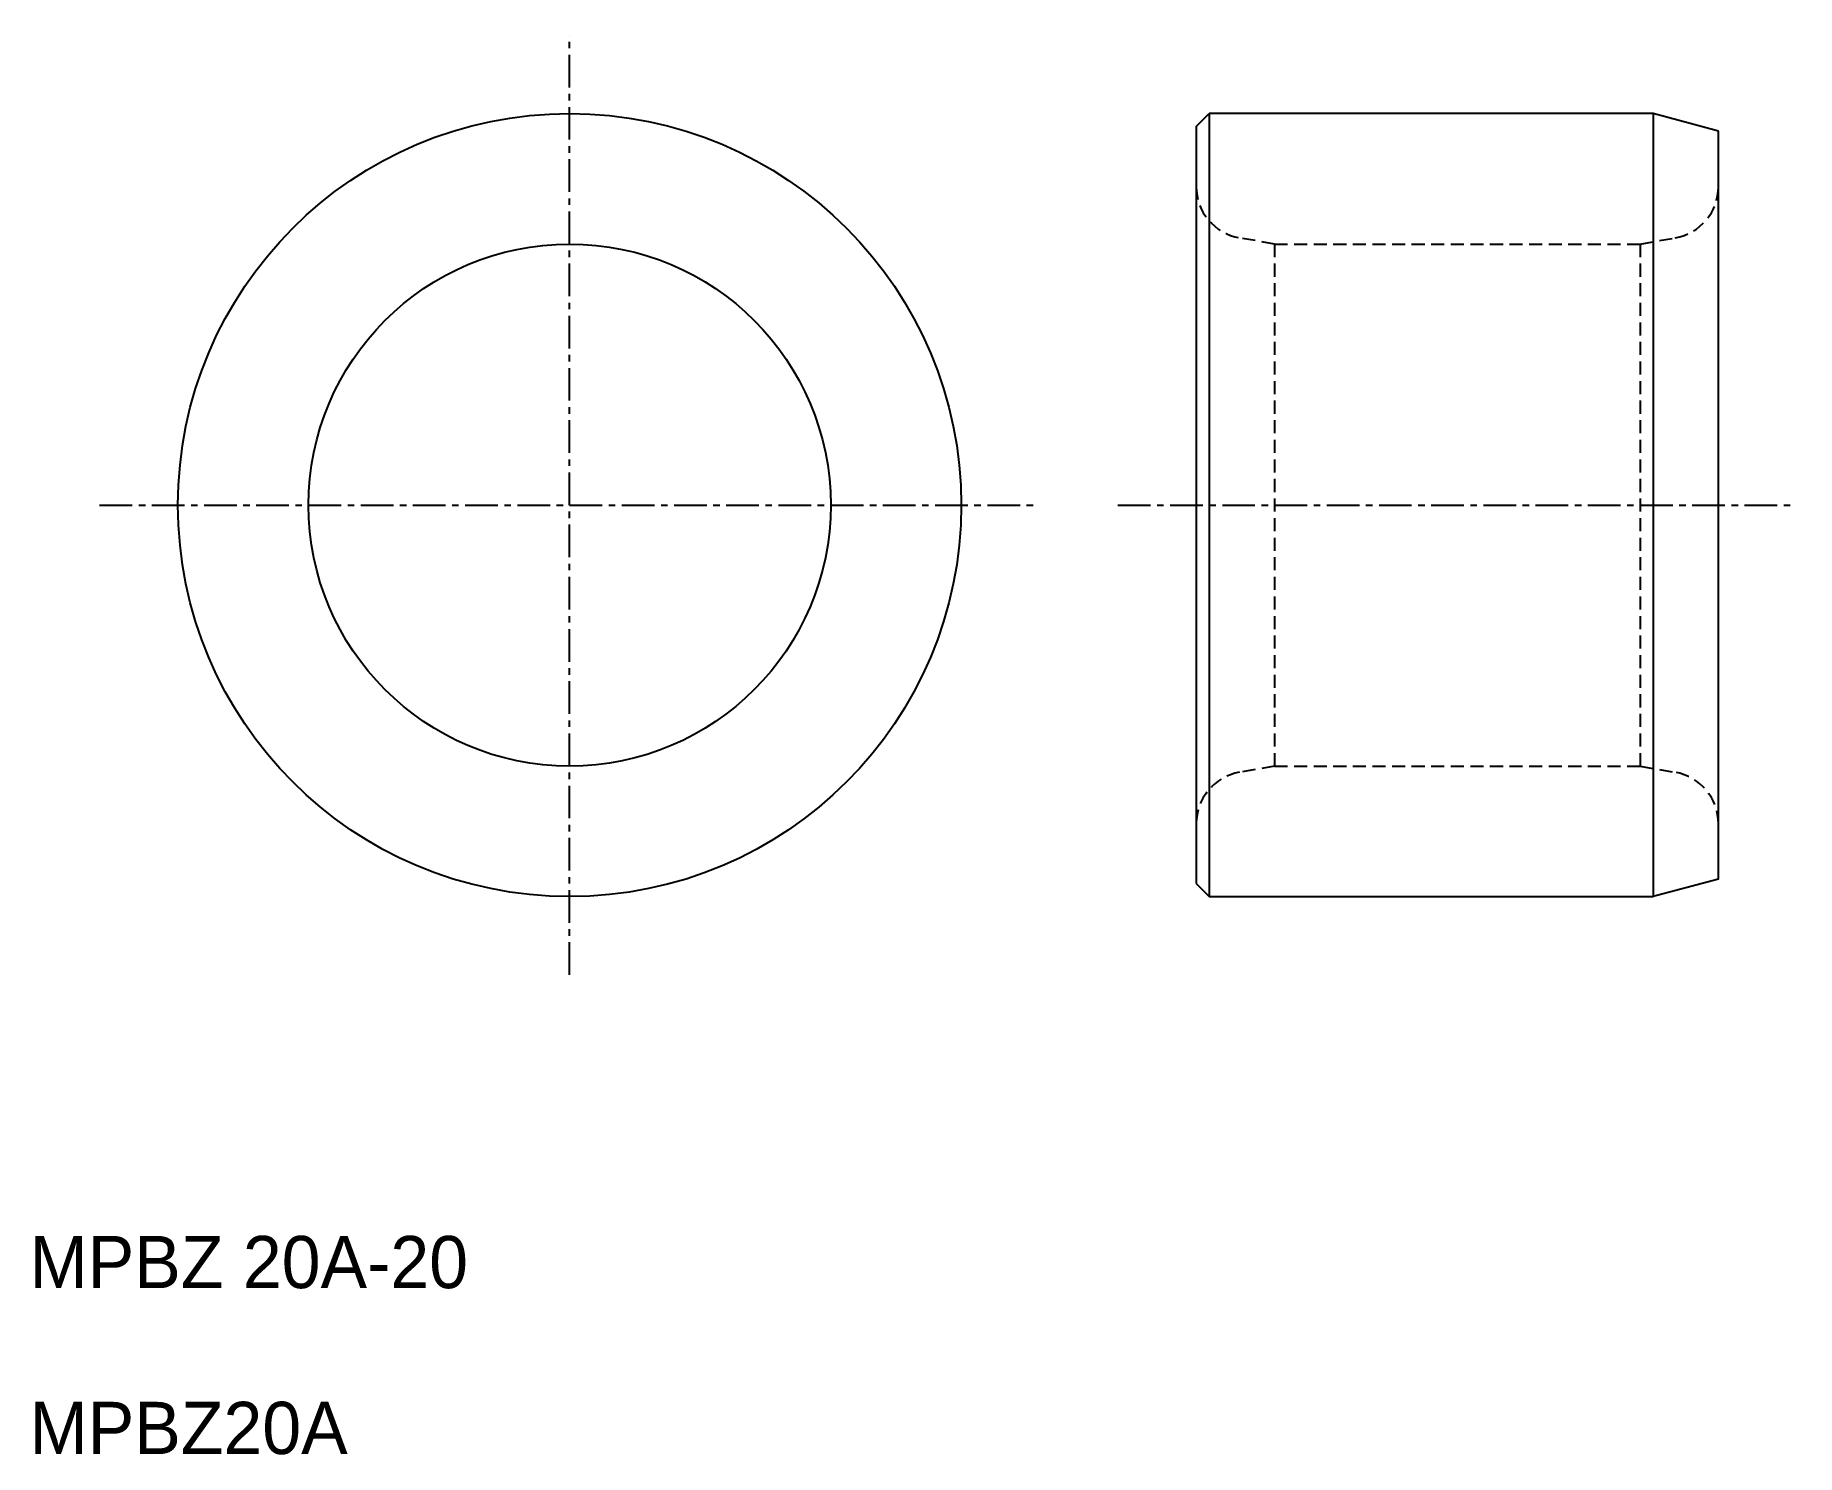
# Model space of a CAD drawing. Extents: x 25.1 to 92.6, y 41.9 to 96.2.
import ezdxf

# ---------------------------------------------------------------- set-up
doc = ezdxf.new("R2010")
doc.units = 0
doc.linetypes.add('CENTER', pattern=[2, 1.25, -0.25, 0.25, -0.25])
doc.linetypes.add('DASHED', pattern=[0.75, 0.5, -0.25])
doc.layers.get('0').update_dxf_attribs({"linetype": 'CONTINUOUS'})
doc.layers.add('CENTER', color=1, linetype='CENTER')

msp = doc.modelspace()

# ---------------------------------------------------------------- linework, layer by layer
at = {"color": 7, "linetype": 'CONTINUOUS'}
for p, q in [((69.578, 92.736), (70.078, 93.236)), ((70.078, 93.236), (70.078, 63.236)), ((87.078, 93.236), (70.078, 93.236)), ((87.078, 93.236), (87.078, 63.236)), ((89.578, 92.566), (87.078, 93.236)), ((69.578, 92.736), (69.578, 63.736)), ((89.578, 63.906), (89.578, 92.566)), ((69.578, 63.736), (70.078, 63.236)), ((89.578, 63.906), (87.078, 63.236)), ((70.078, 63.236), (87.078, 63.236))]:
    msp.add_line(p, q, dxfattribs=at)
at = {"color": 3, "linetype": 'DASHED'}
for p, q in [((72.578, 88.236), (71.231, 88.474)), ((86.578, 88.236), (87.926, 88.474)), ((72.578, 88.236), (72.578, 68.236)), ((72.578, 88.236), (86.578, 88.236)), ((86.578, 88.236), (86.578, 68.236)), ((72.578, 68.236), (71.231, 67.999)), ((72.578, 68.236), (86.578, 68.236)), ((86.578, 68.236), (87.926, 67.999))]:
    msp.add_line(p, q, dxfattribs=at)
at = {"color": 7, "linetype": 'CONTINUOUS'}
for radius in [15, 10]:
    msp.add_circle((45.578, 78.236), radius, dxfattribs=at)
at = {"color": 3, "linetype": 'DASHED'}
for centre, start, end in [((71.578, 90.443), 180, 260), ((87.578, 90.443), 280, 0), ((71.578, 66.029), 100, 180), ((87.578, 66.029), 0, 80)]:
    msp.add_arc(centre, 2, start, end, dxfattribs=at)
at = {"layer": 'CENTER', "color": 1, "linetype": 'CENTER'}
for p, q in [((45.578, 60.236), (45.578, 96.236)), ((27.578, 78.236), (63.578, 78.236)), ((66.578, 78.236), (92.578, 78.236))]:
    msp.add_line(p, q, dxfattribs=at)

# ---------------------------------------------------------------- texts
at = {"color": 7, "linetype": 'CONTINUOUS'}
for s, p in [('MPBZ 20A-20', (24.891, 48.236)), ('MPBZ20A', (24.891, 41.881))]:
    msp.add_text(s, height=2, dxfattribs=at).set_placement(p)

doc.saveas('drawing.dxf')
